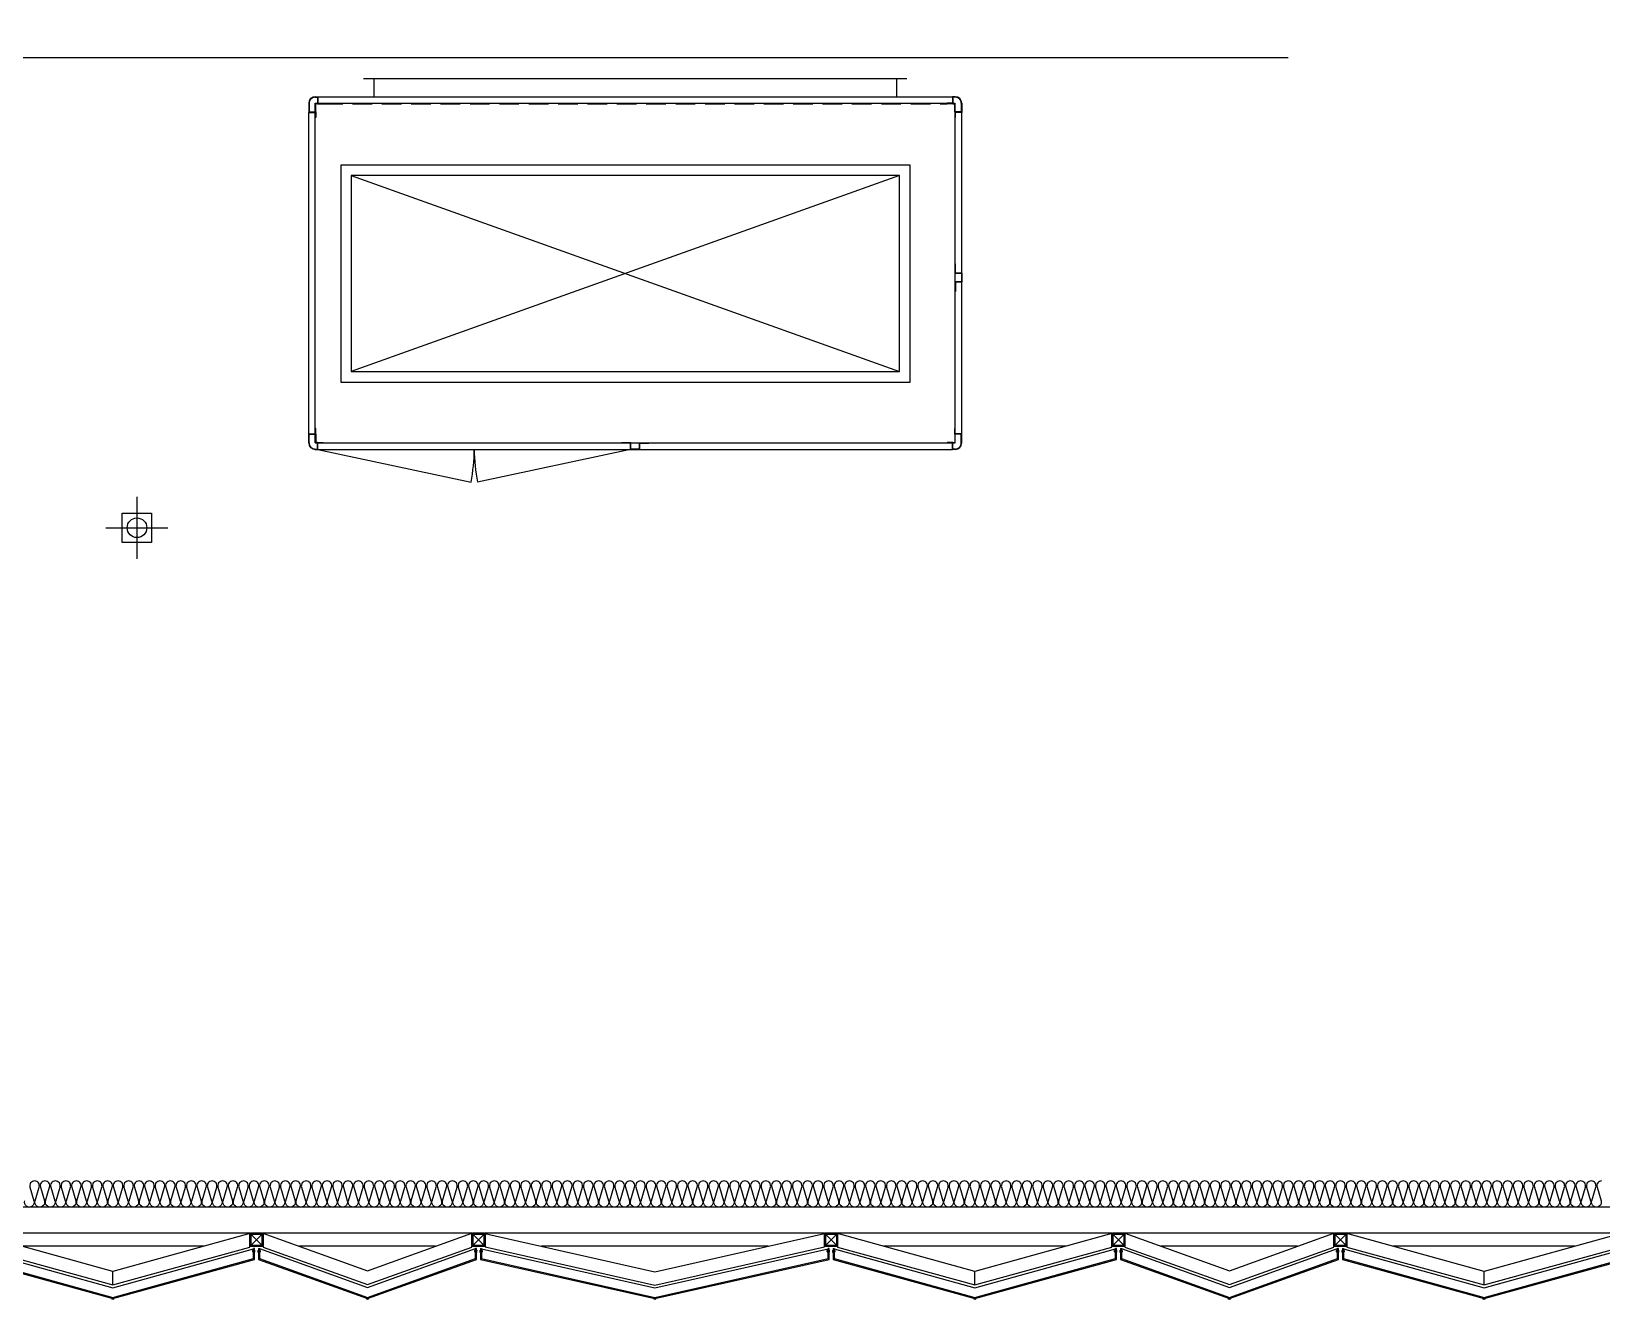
# Model space of a CAD drawing. Header units: millimetres. Extents: x -95754 to 177808, y 34455 to 150605.
# Drawn here: x 140142 to 146154, y 106751 to 111605 of the extents above; entities that cross this region are included whole.
import ezdxf

# ---------------------------------------------------------------- set-up
doc = ezdxf.new("R2010")
doc.units = ezdxf.units.MM
doc.header["$LTSCALE"] = 300
doc.linetypes.add('HID', pattern=[2.8, 1.8, -1])
doc.linetypes.add('HIDDEN', pattern=[0.375, 0.25, -0.125])
for name, color, linetype in [('6FIN', 6, 'Continuous'), ('A-ETC-기계', 253, 'Continuous'), ('A-SYM', 7, 'Continuous'), ('A-WALL-D', 7, 'Continuous'), ('A-지붕바닥', 251, 'Continuous'), ('A-하지철물', 55, 'Continuous'), ('alucobond', 4, 'Continuous'), ('ISL', 251, 'Continuous'), ('mold', 4, 'Continuous'), ('SHEET', 6, 'Continuous'), ('우수계획', 7, 'Continuous')]:
    doc.layers.add(name, color=color, linetype=linetype)

# ---------------------------------------------------------------- blocks, each defined once
blk = doc.blocks.new('EX-1100')
at = {"layer": '6FIN', "elevation": 0}
for points in [[(3.2, 204.1), (46.8, 204.1, 0.414214), (50, 207.3), (50, 250.9, 0.414214), (46.8, 254.1), (3.2, 254.1, 0.414214), (0, 250.9), (0, 207.3, 0.414214)], [(1146.8, 204.1), (1103.2, 204.1, -0.414214), (1100, 207.3), (1100, 250.9, -0.414214), (1103.2, 254.1), (1146.8, 254.1, -0.414214), (1150, 250.9), (1150, 207.3, -0.414214)]]:
    blk.add_lwpolyline(points, format="xyb", close=True, dxfattribs=at)
at = {"layer": 'A-하지철물'}
for p, q in [((1100, 254.1), (50, 254.1)), ((923.1, 204.1), (226.9, 204.1)), ((575, 55.9), (575, 107.8))]:
    blk.add_line(p, q, dxfattribs=at)
at = {"layer": 'A-하지철물', "elevation": 0}
blk.add_lwpolyline([(1100, 201.1), (1100, 253), (575, 107.8), (50, 253), (50, 201.1), (575, 55.9)], close=True, dxfattribs=at)
at = {"layer": 'A-하지철물'}
blk.add_circle((575, 4.1), 4.07, dxfattribs=at)
at = {"layer": 'alucobond', "color": 251, "linetype": 'HID', "ltscale": 10}
for p, q in [((30.2, 185.1), (41.5, 185.1)), ((31.5, 182.4), (31.5, 187.8)), ((31.5, 186.6), (39.5, 186.6)), ((31.5, 183.6), (39.5, 183.6)), ((32, 189.3), (32.5, 189.3)), ((32, 180.9), (32.5, 180.9)), ((32.5, 180.9), (32.5, 189.3)), ((38, 182.7), (38, 187.4)), ((39.5, 182.7), (39.5, 187.4)), ((1119.8, 185.1), (1108.5, 185.1)), ((1110.5, 182.7), (1110.5, 187.4)), ((1118.5, 186.6), (1110.5, 186.6)), ((1118.5, 183.6), (1110.5, 183.6)), ((1112, 182.7), (1112, 187.4)), ((1117.5, 180.9), (1117.5, 189.3)), ((1118, 189.3), (1117.5, 189.3)), ((1118, 180.9), (1117.5, 180.9)), ((1118.5, 182.4), (1118.5, 187.8))]:
    blk.add_line(p, q, dxfattribs=at)
at = {"layer": 'alucobond'}
for p, q in [((32.5, 195.1), (36.5, 195.1)), ((1117.5, 195.1), (1113.5, 195.1))]:
    blk.add_line(p, q, dxfattribs=at)
at = {"layer": 'alucobond', "color": 251, "linetype": 'HID', "ltscale": 10, "elevation": 0}
for points in [[(32, 189.3), (31.5, 187.8)], [(32, 180.9), (31.5, 182.4)], [(36.5, 194.5), (575, 45.6), (1113.5, 194.5)], [(1118, 189.3), (1118.5, 187.8)], [(1118, 180.9), (1118.5, 182.4)]]:
    blk.add_lwpolyline(points, dxfattribs=at)
at = {"layer": 'alucobond', "elevation": 0}
for points in [[(32.5, 195.1), (32.5, 154.1), (575, 4.1), (1117.5, 154.1), (1117.5, 195.1)], [(36.5, 195.1), (36.5, 157.1), (575, 8.2), (1113.5, 157.1), (1113.5, 195.1)], [(1113.5, 195.1), (1113.5, 157.2)]]:
    blk.add_lwpolyline(points, dxfattribs=at)
at = {"layer": 'alucobond', "color": 251, "linetype": 'HID', "ltscale": 10, "elevation": 0}
for points in [[(39.5, 186.6, -0.666667), (39.5, 183.6, -1.5)], [(1110.5, 186.6, 0.666667), (1110.5, 183.6, 1.5)]]:
    blk.add_lwpolyline(points, format="xyb", dxfattribs=at)
at = {"layer": 'alucobond', "color": 251, "linetype": 'HID', "ltscale": 10}
for centre, start, end in [((38.7, 187.4), 0, 180), ((38.7, 182.7), 180, 0), ((1111.3, 187.4), 0, 180), ((1111.3, 182.7), 180, 0)]:
    blk.add_arc(centre, 0.75, start, end, dxfattribs=at)
at = {"layer": 'mold', "color": 4, "elevation": 0}
for points in [[(25, 204.1), (25, 202.6)], [(1125, 204.1), (1125, 202.6)]]:
    blk.add_lwpolyline(points, dxfattribs=at)
at = {"layer": 'SHEET', "color": 8}
for p, q in [((46.8, 250.9), (3.2, 207.3)), ((3.2, 250.9), (46.8, 207.3)), ((1103.2, 250.9), (1146.8, 207.3)), ((1146.8, 250.9), (1103.2, 207.3))]:
    blk.add_line(p, q, dxfattribs=at)
at = {"layer": 'SHEET', "color": 8, "elevation": 0}
for points in [[(3.2, 207.3), (46.8, 207.3), (46.8, 250.9), (3.2, 250.9)], [(1146.8, 207.3), (1103.2, 207.3), (1103.2, 250.9), (1146.8, 250.9)]]:
    blk.add_lwpolyline(points, close=True, dxfattribs=at)
blk = doc.blocks.new('EX-850-1')
at = {"layer": '6FIN', "elevation": 0}
for points in [[(3.2, 204.1), (46.8, 204.1, 0.414214), (50, 207.3), (50, 250.9, 0.414214), (46.8, 254.1), (3.2, 254.1, 0.414214), (0, 250.9), (0, 207.3, 0.414214)], [(896.8, 204.1), (853.2, 204.1, -0.414214), (850, 207.3), (850, 250.9, -0.414214), (853.2, 254.1), (896.8, 254.1, -0.414214), (900, 250.9), (900, 207.3, -0.414214)]]:
    blk.add_lwpolyline(points, format="xyb", close=True, dxfattribs=at)
at = {"layer": 'A-하지철물'}
for p, q in [((850, 254.1), (50, 254.1)), ((710.9, 204.1), (189.1, 204.1))]:
    blk.add_line(p, q, dxfattribs=at)
at = {"layer": 'A-하지철물', "elevation": 0}
for points in [[(49.9, 254.1), (450, 110.3), (850.1, 254.1)], [(50, 204.1), (50, 200.9), (450, 57.2), (850, 200.9), (850, 204.1)]]:
    blk.add_lwpolyline(points, dxfattribs=at)
at = {"layer": 'A-하지철물'}
blk.add_circle((450, 4.1), 4.07, dxfattribs=at)
at = {"layer": 'alucobond', "color": 251, "linetype": 'HID', "ltscale": 10}
for p, q in [((30.2, 185.1), (41.5, 185.1)), ((31.5, 182.4), (31.5, 187.8)), ((31.5, 186.6), (39.5, 186.6)), ((31.5, 183.6), (39.5, 183.6)), ((32, 189.3), (32.5, 189.3)), ((32, 180.9), (32.5, 180.9)), ((32.5, 180.9), (32.5, 189.3)), ((38, 182.7), (38, 187.4)), ((39.5, 182.7), (39.5, 187.4)), ((869.8, 185.1), (858.5, 185.1)), ((860.5, 182.7), (860.5, 187.4)), ((868.5, 186.6), (860.5, 186.6)), ((868.5, 183.6), (860.5, 183.6)), ((862, 182.7), (862, 187.4)), ((867.5, 180.9), (867.5, 189.3)), ((868, 189.3), (867.5, 189.3)), ((868, 180.9), (867.5, 180.9)), ((868.5, 182.4), (868.5, 187.8))]:
    blk.add_line(p, q, dxfattribs=at)
at = {"layer": 'alucobond'}
for p, q in [((32.5, 195.1), (36.5, 195.1)), ((867.5, 195.1), (863.5, 195.1))]:
    blk.add_line(p, q, dxfattribs=at)
at = {"layer": 'alucobond', "color": 251, "linetype": 'HID', "ltscale": 10}
for points in [[(32, 189.3), (31.5, 187.8)], [(32, 180.9), (31.5, 182.4)], [(868, 189.3), (868.5, 187.8)], [(868, 180.9), (868.5, 182.4)]]:
    blk.add_lwpolyline(points, dxfattribs=at)
at = {"layer": 'alucobond', "elevation": 0}
for points in [[(32.5, 195.1), (32.5, 154.1), (450, 4.1), (867.5, 154.1), (867.5, 195.1)], [(36.5, 195.1), (36.5, 156.9), (450, 8.3), (863.5, 156.9), (863.5, 195.1)]]:
    blk.add_lwpolyline(points, dxfattribs=at)
at = {"layer": 'alucobond', "color": 251, "linetype": 'HID', "ltscale": 10, "elevation": 0}
blk.add_lwpolyline([(36.5, 195.1), (450, 46.6), (863.5, 195.1)], dxfattribs=at)
at = {"layer": 'alucobond', "color": 251, "linetype": 'HID', "ltscale": 10}
for points in [[(39.5, 186.6, -0.666667), (39.5, 183.6, -1.5)], [(860.5, 186.6, 0.666667), (860.5, 183.6, 1.5)]]:
    blk.add_lwpolyline(points, format="xyb", dxfattribs=at)
for centre, start, end in [((38.7, 187.4), 0, 180), ((38.7, 182.7), 180, 0), ((861.3, 187.4), 0, 180), ((861.3, 182.7), 180, 0)]:
    blk.add_arc(centre, 0.75, start, end, dxfattribs=at)
at = {"layer": 'mold', "color": 4}
for points in [[(25, 204.1), (25, 202.6)], [(875, 204.1), (875, 202.6)]]:
    blk.add_lwpolyline(points, dxfattribs=at)
at = {"layer": 'SHEET', "color": 8}
for p, q in [((46.8, 250.9), (3.2, 207.3)), ((3.2, 250.9), (46.8, 207.3)), ((853.2, 250.9), (896.8, 207.3)), ((896.8, 250.9), (853.2, 207.3))]:
    blk.add_line(p, q, dxfattribs=at)
at = {"layer": 'SHEET', "color": 8, "elevation": 0}
for points in [[(3.2, 207.3), (46.8, 207.3), (46.8, 250.9), (3.2, 250.9)], [(896.8, 207.3), (853.2, 207.3), (853.2, 250.9), (896.8, 250.9)]]:
    blk.add_lwpolyline(points, close=True, dxfattribs=at)
blk = doc.blocks.new('EX-1350')
at = {"layer": '6FIN', "elevation": 0}
for points in [[(3.2, 204.1), (46.8, 204.1, 0.414214), (50, 207.3), (50, 250.9, 0.414214), (46.8, 254.1), (3.2, 254.1, 0.414214), (0, 250.9), (0, 207.3, 0.414214)], [(1396.8, 204.1), (1353.2, 204.1, -0.414214), (1350, 207.3), (1350, 250.9, -0.414214), (1353.2, 254.1), (1396.8, 254.1, -0.414214), (1400, 250.9), (1400, 207.3, -0.414214)]]:
    blk.add_lwpolyline(points, format="xyb", close=True, dxfattribs=at)
at = {"layer": 'A-하지철물'}
for p, q in [((1350, 254.1), (50, 254.1)), ((1133.9, 204.1), (266.1, 204.1))]:
    blk.add_line(p, q, dxfattribs=at)
at = {"layer": 'A-하지철물', "elevation": 0}
for points in [[(49.7, 252.7), (700, 106.6), (1350.3, 252.7)], [(50, 254.1), (50, 201.4), (700, 55.3), (1350, 201.4), (1350, 254.1)]]:
    blk.add_lwpolyline(points, dxfattribs=at)
at = {"layer": 'A-하지철물'}
blk.add_circle((700, 4.1), 4.07, dxfattribs=at)
at = {"layer": 'alucobond', "color": 251, "linetype": 'HID', "ltscale": 10}
for p, q in [((30.2, 185.1), (41.5, 185.1)), ((31.5, 182.4), (31.5, 187.8)), ((31.5, 186.6), (39.5, 186.6)), ((31.5, 183.6), (39.5, 183.6)), ((32, 189.3), (32.5, 189.3)), ((32, 180.9), (32.5, 180.9)), ((32.5, 180.9), (32.5, 189.3)), ((38, 182.7), (38, 187.4)), ((39.5, 182.7), (39.5, 187.4)), ((1369.8, 185.1), (1358.5, 185.1)), ((1360.5, 182.7), (1360.5, 187.4)), ((1368.5, 186.6), (1360.5, 186.6)), ((1368.5, 183.6), (1360.5, 183.6)), ((1362, 182.7), (1362, 187.4)), ((1367.5, 180.9), (1367.5, 189.3)), ((1368, 189.3), (1367.5, 189.3)), ((1368, 180.9), (1367.5, 180.9)), ((1368.5, 182.4), (1368.5, 187.8))]:
    blk.add_line(p, q, dxfattribs=at)
at = {"layer": 'alucobond'}
for p, q in [((32.5, 195.1), (36.5, 195.1)), ((1367.5, 195.1), (1363.5, 195.1))]:
    blk.add_line(p, q, dxfattribs=at)
at = {"layer": 'alucobond', "color": 251, "linetype": 'HID', "ltscale": 10, "elevation": 0}
for points in [[(32, 189.3), (31.5, 187.8)], [(32, 180.9), (31.5, 182.4)], [(36.5, 194.2), (700, 45.1), (1363.5, 194.2)], [(1368, 189.3), (1368.5, 187.8)], [(1368, 180.9), (1368.5, 182.4)]]:
    blk.add_lwpolyline(points, dxfattribs=at)
at = {"layer": 'alucobond', "elevation": 0}
for points in [[(32.5, 195.1), (32.5, 154.1), (700, 4.1), (1367.5, 154.1), (1367.5, 195.1)], [(36.5, 195.1), (36.5, 157.3), (700, 8.2), (1363.5, 157.3), (1363.5, 195.1)]]:
    blk.add_lwpolyline(points, dxfattribs=at)
at = {"layer": 'alucobond', "color": 251, "linetype": 'HID', "ltscale": 10, "elevation": 0}
for points in [[(39.5, 186.6, -0.666667), (39.5, 183.6, -1.5)], [(1360.5, 186.6, 0.666667), (1360.5, 183.6, 1.5)]]:
    blk.add_lwpolyline(points, format="xyb", dxfattribs=at)
at = {"layer": 'alucobond', "color": 251, "linetype": 'HID', "ltscale": 10}
for centre, start, end in [((38.7, 187.4), 0, 180), ((38.7, 182.7), 180, 0), ((1361.3, 187.4), 0, 180), ((1361.3, 182.7), 180, 0)]:
    blk.add_arc(centre, 0.75, start, end, dxfattribs=at)
at = {"layer": 'mold', "color": 4, "elevation": 0}
for points in [[(25, 204.1), (25, 202.6)], [(1375, 204.1), (1375, 202.6)]]:
    blk.add_lwpolyline(points, dxfattribs=at)
at = {"layer": 'SHEET', "color": 8}
for p, q in [((46.8, 250.9), (3.2, 207.3)), ((3.2, 250.9), (46.8, 207.3)), ((1353.2, 250.9), (1396.8, 207.3)), ((1396.8, 250.9), (1353.2, 207.3))]:
    blk.add_line(p, q, dxfattribs=at)
at = {"layer": 'SHEET', "color": 8, "elevation": 0}
for points in [[(3.2, 207.3), (46.8, 207.3), (46.8, 250.9), (3.2, 250.9)], [(1396.8, 207.3), (1353.2, 207.3), (1353.2, 250.9), (1396.8, 250.9)]]:
    blk.add_lwpolyline(points, close=True, dxfattribs=at)
blk = doc.blocks.new('A$Cacae0627')
at = {"layer": '우수계획', "color": 1}
for p, q in [((0, 528), (0, -528)), ((-528, 0), (528, 0))]:
    blk.add_line(p, q, dxfattribs=at)
at = {"layer": '우수계획', "color": 6, "lineweight": -3}
blk.add_lwpolyline([(-250, 250), (250, 250), (250, -250), (-250, -250)], close=True, dxfattribs=at)
blk.add_circle((0, 0), 167, dxfattribs=at)
blk = doc.blocks.new('A$Cfdea7a82')
at = {"layer": 'A-SYM', "xscale": 0.2249999999999964, "yscale": 0.2249999999999964, "zscale": 0.2249999999999964}
blk.add_blockref('A$Cacae0627', (203.8, 118.8, 0), dxfattribs=at)
blk = doc.blocks.new('A$C7EEB4B3A')
at = {"color": 0, "linetype": 'HIDDEN'}
for p, q in [((36.2, 25), (0, 25)), ((0, 25), (0, 23.8)), ((36.2, 1.2), (36.2, 25)), ((36.2, 1.2), (68.8, 1.2)), ((68.8, 1.2), (68.8, 25)), ((68.8, 25), (105, 25)), ((105, 25), (105, 23.8))]:
    blk.add_line(p, q, dxfattribs=at)
at = {"color": 0}
for p, q in [((35, 23.8), (0, 23.8)), ((35, 0), (35, 23.8)), ((35, 0), (70, 0)), ((70, 0), (70, 23.8)), ((70, 23.8), (105, 23.8))]:
    blk.add_line(p, q, dxfattribs=at)
blk = doc.blocks.new('G$C2C1B598D')
at = {"color": 0}
for p, q in [((-1040, 70), (1040, 70)), ((-1000, 0), (-1000, 70)), ((1000, 70), (1000, 0)), ((-1225, 0), (-1215, 0)), ((-1215, 0), (-1215, -25)), ((-1215, 0), (1215, 0)), ((-1040, 0), (1040, 0)), ((1225, 0), (1215, 0)), ((1215, 0), (1215, -25)), ((-1250, -25), (-1250, -60)), ((-1250, -60), (-1225, -60)), ((-1250, -1290.1), (-1250, -60)), ((-1225, -60), (-1225, -80)), ((-1215, -25), (-1195, -25)), ((1215, -25), (1195, -25)), ((1250, -60), (1225, -60)), ((1225, -60), (1225, -80)), ((1250, -25), (1250, -60)), ((1250, -1290.1), (1250, -60)), ((-1127.5, -262.1), (-1127.5, -1092.1)), ((1052.5, -262.1), (-1127.5, -262.1)), ((1052.5, -1092.1), (1052.5, -262.1)), ((-1087.5, -302.1), (-1087.5, -1052.1)), ((-1087.5, -302.1), (1012.5, -1052.1)), ((1012.5, -302.1), (-1087.5, -1052.1)), ((1012.5, -302.1), (-1087.5, -302.1)), ((1012.5, -1052.1), (1012.5, -302.1)), ((-1087.5, -1052.1), (1012.5, -1052.1)), ((-1127.5, -1092.1), (1052.5, -1092.1)), ((-1250, -1325.1), (-1250, -1290.1)), ((-1250, -1290.1), (-1225, -1290.1)), ((-1225, -1290.1), (-1225, -1270.1)), ((1225, -1290.1), (1225, -1270.1)), ((1250, -1290.1), (1225, -1290.1)), ((1250, -1325.1), (1250, -1290.1)), ((-1225, -1350.1), (-1215, -1350.1)), ((-1215, -1350.1), (-1215, -1325.1)), ((-1215, -1325.1), (-1195, -1325.1)), ((-1215, -1350.1), (1215, -1350.1)), ((1215, -1325.1), (1195, -1325.1)), ((1215, -1350.1), (1215, -1325.1)), ((1225, -1350.1), (1215, -1350.1))]:
    blk.add_line(p, q, dxfattribs=at)
at = {"color": 0, "linetype": 'HIDDEN'}
for p, q in [((-1248.4, -25), (-1248.4, -58.4)), ((-1248.4, -58.4), (-1223.4, -58.4)), ((-1225, -1.6), (-1216.6, -1.6)), ((-1223.4, -58.4), (-1223.4, -80)), ((-1216.6, -1.6), (-1216.6, -26.6)), ((-1216.6, -26.6), (-1195, -26.6)), ((-1195, -26.6), (-1195, -25)), ((-1195, -26.6), (1195, -26.6)), ((1195, -26.6), (1195, -25)), ((1216.6, -26.6), (1195, -26.6)), ((1225, -1.6), (1216.6, -1.6)), ((1216.6, -1.6), (1216.6, -26.6)), ((1248.4, -58.4), (1223.4, -58.4)), ((1223.4, -58.4), (1223.4, -80)), ((1248.4, -25), (1248.4, -58.4)), ((-1223.4, -80), (-1225, -80)), ((1223.4, -80), (1225, -80)), ((-1248.4, -1325.1), (-1248.4, -1291.7)), ((-1248.4, -1291.7), (-1223.4, -1291.7)), ((-1223.4, -1270.1), (-1225, -1270.1)), ((-1223.4, -1291.7), (-1223.4, -1270.1)), ((1223.4, -1291.7), (1223.4, -1270.1)), ((1223.4, -1270.1), (1225, -1270.1)), ((1248.4, -1291.7), (1223.4, -1291.7)), ((1248.4, -1325.1), (1248.4, -1291.7)), ((-1225, -1348.5), (-1216.6, -1348.5)), ((-1216.6, -1348.5), (-1216.6, -1323.5)), ((-1216.6, -1323.5), (-1195, -1323.5)), ((-1195, -1323.5), (-1195, -1325.1)), ((1216.6, -1323.5), (1195, -1323.5)), ((1195, -1323.5), (1195, -1325.1)), ((1216.6, -1348.5), (1216.6, -1323.5)), ((1225, -1348.5), (1216.6, -1348.5))]:
    blk.add_line(p, q, dxfattribs=at)
at = {"color": 0, "linetype": 'Continuous'}
for p, q in [((-1225, -1325.1), (-1225, -25)), ((-1225, -25), (1225, -25)), ((1225, -1325.1), (1225, -25)), ((-1225, -1325.1), (1225, -1325.1)), ((-1215, -1350.1), (-628.6, -1475.3)), ((-17.5, -1350), (-603.9, -1475.2))]:
    blk.add_line(p, q, dxfattribs=at)
at = {"color": 0, "linetype": 'ByBlock'}
for p, q in [((-1223.4, -58.4), (-1223.4, -26.6)), ((-1216.6, -26.6), (-1223.4, -26.6)), ((1216.6, -26.6), (1223.4, -26.6)), ((1223.4, -58.4), (1223.4, -26.6)), ((-1223.4, -1291.7), (-1223.4, -1323.5)), ((1223.4, -1291.7), (1223.4, -1323.5)), ((-1216.6, -1323.5), (-1223.4, -1323.5)), ((1216.6, -1323.5), (1223.4, -1323.5))]:
    blk.add_line(p, q, dxfattribs=at)
at = {"color": 0}
for centre, start, end in [((-1225, -25), 90, 180), ((1225, -25), 0, 90), ((-1225, -1325.1), 180, 270), ((1225, -1325.1), 270, 0)]:
    blk.add_arc(centre, 25, start, end, dxfattribs=at)
at = {"color": 0, "linetype": 'HIDDEN'}
for centre, start, end in [((-1225, -25), 90, 180.00287), ((1225, -25), 359.99713, 90), ((-1225, -1325.1), 179.99713, 270), ((1225, -1325.1), 270, 0.00287)]:
    blk.add_arc(centre, 23.4, start, end, dxfattribs=at)
at = {"color": 0, "linetype": 'Continuous'}
for centre, start, end in [((-1258.2, -1350.1), 348.75274, 0.00458), ((25.7, -1350), 179.99542, 191.24726)]:
    blk.add_arc(centre, 641.9, start, end, dxfattribs=at)
at = {"color": 0, "xscale": -1, "rotation": 89.99999999999997}
blk.add_blockref('A$C7EEB4B3A', (1250, -639.9), dxfattribs=at)
at = {"color": 0, "xscale": -1}
blk.add_blockref('A$C7EEB4B3A', (52.5, -1350.1), dxfattribs=at)
blk = doc.blocks.new('4F_기계장비')
at = {"layer": 'A-ETC-기계'}
blk.add_blockref('G$C2C1B598D', (49900, -37250), dxfattribs=at)

msp = doc.modelspace()

# ---------------------------------------------------------------- linework, layer by layer
at = {"layer": 'A-WALL-D'}
msp.add_line((135353.6, 111505), (144953.6, 111505), dxfattribs=at)
at = {"layer": 'ISL', "elevation": 0}
msp.add_lwpolyline([(177453.6, 135425), (177453.6, 107105), (92053.6, 107105), (92053.6, 121780)], dxfattribs=at)
msp.add_lwpolyline([(146153.8, 107205, 0.509267), (146136.1, 107180.8), (146151.4, 107129.3, -1.372593), (146116.1, 107129.3), (146131.4, 107180.8, 0.509267), (146113.8, 107205, 0.509267), (146096.1, 107180.8), (146111.4, 107129.3, -1.372593), (146076.1, 107129.3), (146091.4, 107180.8, 0.509267), (146073.8, 107205, 0.509267), (146056.1, 107180.8), (146071.4, 107129.3, -1.372593), (146036.1, 107129.3), (146051.4, 107180.8, 0.509267), (146033.8, 107205, 0.509267), (146016.1, 107180.8), (146031.4, 107129.3, -1.372593), (145996.1, 107129.3), (146011.4, 107180.8, 0.509267), (145993.8, 107205, 0.509267), (145976.1, 107180.8), (145991.4, 107129.3, -1.372593), (145956.1, 107129.3), (145971.4, 107180.8, 0.509267), (145953.8, 107205, 0.509267), (145936.1, 107180.8), (145951.4, 107129.3, -1.372593), (145916.1, 107129.3), (145931.4, 107180.8, 0.509267), (145913.8, 107205, 0.509267), (145896.1, 107180.8), (145911.4, 107129.3, -1.372593), (145876.1, 107129.3), (145891.4, 107180.8, 0.509267), (145873.8, 107205, 0.509267), (145856.1, 107180.8), (145871.4, 107129.3, -1.372593), (145836.1, 107129.3), (145851.4, 107180.8, 0.509267), (145833.8, 107205, 0.509267), (145816.1, 107180.8), (145831.4, 107129.3, -1.372593), (145796.1, 107129.3), (145811.4, 107180.8, 0.509267), (145793.8, 107205, 0.509267), (145776.1, 107180.8), (145791.4, 107129.3, -1.372593), (145756.1, 107129.3), (145771.4, 107180.8, 0.509267), (145753.8, 107205, 0.509267), (145736.1, 107180.8), (145751.4, 107129.3, -1.372593), (145716.1, 107129.3), (145731.4, 107180.8, 0.509267), (145713.8, 107205, 0.509267), (145696.1, 107180.8), (145711.4, 107129.3, -1.372593), (145676.1, 107129.3), (145691.4, 107180.8, 0.509267), (145673.8, 107205, 0.509267), (145656.1, 107180.8), (145671.4, 107129.3, -1.372593), (145636.1, 107129.3), (145651.4, 107180.8, 0.509267), (145633.8, 107205, 0.509267), (145616.1, 107180.8), (145631.4, 107129.3, -1.372593), (145596.1, 107129.3), (145611.4, 107180.8, 0.509267), (145593.8, 107205, 0.509267), (145576.1, 107180.8), (145591.4, 107129.3, -1.372593), (145556.1, 107129.3), (145571.4, 107180.8, 0.509267), (145553.8, 107205, 0.509267), (145536.1, 107180.8), (145551.4, 107129.3, -1.372593), (145516.1, 107129.3), (145531.4, 107180.8, 0.509267), (145513.8, 107205, 0.509267), (145496.1, 107180.8), (145511.4, 107129.3, -1.372593), (145476.1, 107129.3), (145491.4, 107180.8, 0.509267), (145473.8, 107205, 0.509267), (145456.1, 107180.8), (145471.4, 107129.3, -1.372593), (145436.1, 107129.3), (145451.4, 107180.8, 0.509267), (145433.8, 107205, 0.509267), (145416.1, 107180.8), (145431.4, 107129.3, -1.372593), (145396.1, 107129.3), (145411.4, 107180.8, 0.509267), (145393.8, 107205, 0.509267), (145376.1, 107180.8), (145391.4, 107129.3, -1.372593), (145356.1, 107129.3), (145371.4, 107180.8, 0.509267), (145353.8, 107205, 0.509267), (145336.1, 107180.8), (145351.4, 107129.3, -1.372593), (145316.1, 107129.3), (145331.4, 107180.8, 0.509267), (145313.8, 107205, 0.509267), (145296.1, 107180.8), (145311.4, 107129.3, -1.372593), (145276.1, 107129.3), (145291.4, 107180.8, 0.509267), (145273.8, 107205, 0.509267), (145256.1, 107180.8), (145271.4, 107129.3, -1.372593), (145236.1, 107129.3), (145251.4, 107180.8, 0.509267), (145233.8, 107205, 0.509267), (145216.1, 107180.8), (145231.4, 107129.3, -1.372593), (145196.1, 107129.3), (145211.4, 107180.8, 0.509267), (145193.8, 107205, 0.509267), (145176.1, 107180.8), (145191.4, 107129.3, -1.372593), (145156.1, 107129.3), (145171.4, 107180.8, 0.509267), (145153.8, 107205, 0.509267), (145136.1, 107180.8), (145151.4, 107129.3, -1.372593), (145116.1, 107129.3), (145131.4, 107180.8, 0.509267), (145113.8, 107205, 0.509267), (145096.1, 107180.8), (145111.4, 107129.3, -1.372593), (145076.1, 107129.3), (145091.4, 107180.8, 0.509267), (145073.8, 107205, 0.509267), (145056.1, 107180.8), (145071.4, 107129.3, -1.372593), (145036.1, 107129.3), (145051.4, 107180.8, 0.509267), (145033.8, 107205, 0.509267), (145016.1, 107180.8), (145031.4, 107129.3, -1.372593), (144996.1, 107129.3), (145011.4, 107180.8, 0.509267), (144993.8, 107205, 0.509267), (144976.1, 107180.8), (144991.4, 107129.3, -1.372593), (144956.1, 107129.3), (144971.4, 107180.8, 0.509267), (144953.8, 107205, 0.509267), (144936.1, 107180.8), (144951.4, 107129.3, -1.372593), (144916.1, 107129.3), (144931.4, 107180.8, 0.509267), (144913.8, 107205, 0.509267), (144896.1, 107180.8), (144911.4, 107129.3, -1.372593), (144876.1, 107129.3), (144891.4, 107180.8, 0.509267), (144873.8, 107205, 0.509267), (144856.1, 107180.8), (144871.4, 107129.3, -1.372593), (144836.1, 107129.3), (144851.4, 107180.8, 0.509267), (144833.8, 107205, 0.509267), (144816.1, 107180.8), (144831.4, 107129.3, -1.372593), (144796.1, 107129.3), (144811.4, 107180.8, 0.509267), (144793.8, 107205, 0.509267), (144776.1, 107180.8), (144791.4, 107129.3, -1.372593), (144756.1, 107129.3), (144771.4, 107180.8, 0.509267), (144753.8, 107205, 0.509267), (144736.1, 107180.8), (144751.4, 107129.3, -1.372593), (144716.1, 107129.3), (144731.4, 107180.8, 0.509267), (144713.8, 107205, 0.509267), (144696.1, 107180.8), (144711.4, 107129.3, -1.372593), (144676.1, 107129.3), (144691.4, 107180.8, 0.509267), (144673.8, 107205, 0.509267), (144656.1, 107180.8), (144671.4, 107129.3, -1.372593), (144636.1, 107129.3), (144651.4, 107180.8, 0.509267), (144633.8, 107205, 0.509267), (144616.1, 107180.8), (144631.4, 107129.3, -1.372593), (144596.1, 107129.3), (144611.4, 107180.8, 0.509267), (144593.8, 107205, 0.509267), (144576.1, 107180.8), (144591.4, 107129.3, -1.372593), (144556.1, 107129.3), (144571.4, 107180.8, 0.509267), (144553.8, 107205, 0.509267), (144536.1, 107180.8), (144551.4, 107129.3, -1.372593), (144516.1, 107129.3), (144531.4, 107180.8, 0.509267), (144513.8, 107205, 0.509267), (144496.1, 107180.8), (144511.4, 107129.3, -1.372593), (144476.1, 107129.3), (144491.4, 107180.8, 0.509267), (144473.8, 107205, 0.509267), (144456.1, 107180.8), (144471.4, 107129.3, -1.372593), (144436.1, 107129.3), (144451.4, 107180.8, 0.509267), (144433.8, 107205, 0.509267), (144416.1, 107180.8), (144431.4, 107129.3, -1.372593), (144396.1, 107129.3), (144411.4, 107180.8, 0.509267), (144393.8, 107205, 0.509267), (144376.1, 107180.8), (144391.4, 107129.3, -1.372593), (144356.1, 107129.3), (144371.4, 107180.8, 0.509267), (144353.8, 107205, 0.509267), (144336.1, 107180.8), (144351.4, 107129.3, -1.372593), (144316.1, 107129.3), (144331.4, 107180.8, 0.509267), (144313.8, 107205, 0.509267), (144296.1, 107180.8), (144311.4, 107129.3, -1.372593), (144276.1, 107129.3), (144291.4, 107180.8, 0.509267), (144273.8, 107205, 0.509267), (144256.1, 107180.8), (144271.4, 107129.3, -1.372593), (144236.1, 107129.3), (144251.4, 107180.8, 0.509267), (144233.8, 107205, 0.509267), (144216.1, 107180.8), (144231.4, 107129.3, -1.372593), (144196.1, 107129.3), (144211.4, 107180.8, 0.509267), (144193.8, 107205, 0.509267), (144176.1, 107180.8), (144191.4, 107129.3, -1.372593), (144156.1, 107129.3), (144171.4, 107180.8, 0.509267), (144153.8, 107205, 0.509267), (144136.1, 107180.8), (144151.4, 107129.3, -1.372593), (144116.1, 107129.3), (144131.4, 107180.8, 0.509267), (144113.8, 107205, 0.509267), (144096.1, 107180.8), (144111.4, 107129.3, -1.372593), (144076.1, 107129.3), (144091.4, 107180.8, 0.509267), (144073.8, 107205, 0.509267), (144056.1, 107180.8), (144071.4, 107129.3, -1.372593), (144036.1, 107129.3), (144051.4, 107180.8, 0.509267), (144033.8, 107205, 0.509267), (144016.1, 107180.8), (144031.4, 107129.3, -1.372593), (143996.1, 107129.3), (144011.4, 107180.8, 0.509267), (143993.8, 107205, 0.509267), (143976.1, 107180.8), (143991.4, 107129.3, -1.372593), (143956.1, 107129.3), (143971.4, 107180.8, 0.509267), (143953.8, 107205, 0.509267), (143936.1, 107180.8), (143951.4, 107129.3, -1.372593), (143916.1, 107129.3), (143931.4, 107180.8, 0.509267), (143913.8, 107205, 0.509267), (143896.1, 107180.8), (143911.4, 107129.3, -1.372593), (143876.1, 107129.3), (143891.4, 107180.8, 0.509267), (143873.8, 107205, 0.509267), (143856.1, 107180.8), (143871.4, 107129.3, -1.372593), (143836.1, 107129.3), (143851.4, 107180.8, 0.509267), (143833.8, 107205, 0.509267), (143816.1, 107180.8), (143831.4, 107129.3, -1.372593), (143796.1, 107129.3), (143811.4, 107180.8, 0.509267), (143793.8, 107205, 0.509267), (143776.1, 107180.8), (143791.4, 107129.3, -1.372593), (143756.1, 107129.3), (143771.4, 107180.8, 0.509267), (143753.8, 107205, 0.509267), (143736.1, 107180.8), (143751.4, 107129.3, -1.372593), (143716.1, 107129.3), (143731.4, 107180.8, 0.509267), (143713.8, 107205, 0.509267), (143696.1, 107180.8), (143711.4, 107129.3, -1.372593), (143676.1, 107129.3), (143691.4, 107180.8, 0.509267), (143673.8, 107205, 0.509267), (143656.1, 107180.8), (143671.4, 107129.3, -1.372593), (143636.1, 107129.3), (143651.4, 107180.8, 0.509267), (143633.8, 107205, 0.509267), (143616.1, 107180.8), (143631.4, 107129.3, -1.372593), (143596.1, 107129.3), (143611.4, 107180.8, 0.509267), (143593.8, 107205, 0.509267), (143576.1, 107180.8), (143591.4, 107129.3, -1.372593), (143556.1, 107129.3), (143571.4, 107180.8, 0.509267), (143553.8, 107205, 0.509267), (143536.1, 107180.8), (143551.4, 107129.3, -1.372593), (143516.1, 107129.3), (143531.4, 107180.8, 0.509267), (143513.8, 107205, 0.509267), (143496.1, 107180.8), (143511.4, 107129.3, -1.372593), (143476.1, 107129.3), (143491.4, 107180.8, 0.509267), (143473.8, 107205, 0.509267), (143456.1, 107180.8), (143471.4, 107129.3, -1.372593), (143436.1, 107129.3), (143451.4, 107180.8, 0.509267), (143433.8, 107205, 0.509267), (143416.1, 107180.8), (143431.4, 107129.3, -1.372593), (143396.1, 107129.3), (143411.4, 107180.8, 0.509267), (143393.8, 107205, 0.509267), (143376.1, 107180.8), (143391.4, 107129.3, -1.372593), (143356.1, 107129.3), (143371.4, 107180.8, 0.509267), (143353.8, 107205, 0.509267), (143336.1, 107180.8), (143351.4, 107129.3, -1.372593), (143316.1, 107129.3), (143331.4, 107180.8, 0.509267), (143313.8, 107205, 0.509267), (143296.1, 107180.8), (143311.4, 107129.3, -1.372593), (143276.1, 107129.3), (143291.4, 107180.8, 0.509267), (143273.8, 107205, 0.509267), (143256.1, 107180.8), (143271.4, 107129.3, -1.372593), (143236.1, 107129.3), (143251.4, 107180.8, 0.509267), (143233.8, 107205, 0.509267), (143216.1, 107180.8), (143231.4, 107129.3, -1.372593), (143196.1, 107129.3), (143211.4, 107180.8, 0.509267), (143193.8, 107205, 0.509267), (143176.1, 107180.8), (143191.4, 107129.3, -1.372593), (143156.1, 107129.3), (143171.4, 107180.8, 0.509267), (143153.8, 107205, 0.509267), (143136.1, 107180.8), (143151.4, 107129.3, -1.372593), (143116.1, 107129.3), (143131.4, 107180.8, 0.509267), (143113.8, 107205, 0.509267), (143096.1, 107180.8), (143111.4, 107129.3, -1.372593), (143076.1, 107129.3), (143091.4, 107180.8, 0.509267), (143073.8, 107205, 0.509267), (143056.1, 107180.8), (143071.4, 107129.3, -1.372593), (143036.1, 107129.3), (143051.4, 107180.8, 0.509267), (143033.8, 107205, 0.509267), (143016.1, 107180.8), (143031.4, 107129.3, -1.372593), (142996.1, 107129.3), (143011.4, 107180.8, 0.509267), (142993.8, 107205, 0.509267), (142976.1, 107180.8), (142991.4, 107129.3, -1.372593), (142956.1, 107129.3), (142971.4, 107180.8, 0.509267), (142953.8, 107205, 0.509267), (142936.1, 107180.8), (142951.4, 107129.3, -1.372593), (142916.1, 107129.3), (142931.4, 107180.8, 0.509267), (142913.8, 107205, 0.509267), (142896.1, 107180.8), (142911.4, 107129.3, -1.372593), (142876.1, 107129.3), (142891.4, 107180.8, 0.509267), (142873.8, 107205, 0.509267), (142856.1, 107180.8), (142871.4, 107129.3, -1.372593), (142836.1, 107129.3), (142851.4, 107180.8, 0.509267), (142833.8, 107205, 0.509267), (142816.1, 107180.8), (142831.4, 107129.3, -1.372593), (142796.1, 107129.3), (142811.4, 107180.8, 0.509267), (142793.8, 107205, 0.509267), (142776.1, 107180.8), (142791.4, 107129.3, -1.372593), (142756.1, 107129.3), (142771.4, 107180.8, 0.509267), (142753.8, 107205, 0.509267), (142736.1, 107180.8), (142751.4, 107129.3, -1.372593), (142716.1, 107129.3), (142731.4, 107180.8, 0.509267), (142713.8, 107205, 0.509267), (142696.1, 107180.8), (142711.4, 107129.3, -1.372593), (142676.1, 107129.3), (142691.4, 107180.8, 0.509267), (142673.8, 107205, 0.509267), (142656.1, 107180.8), (142671.4, 107129.3, -1.372593), (142636.1, 107129.3), (142651.4, 107180.8, 0.509267), (142633.8, 107205, 0.509267), (142616.1, 107180.8), (142631.4, 107129.3, -1.372593), (142596.1, 107129.3), (142611.4, 107180.8, 0.509267), (142593.8, 107205, 0.509267), (142576.1, 107180.8), (142591.4, 107129.3, -1.372593), (142556.1, 107129.3), (142571.4, 107180.8, 0.509267), (142553.8, 107205, 0.509267), (142536.1, 107180.8), (142551.4, 107129.3, -1.372593), (142516.1, 107129.3), (142531.4, 107180.8, 0.509267), (142513.8, 107205, 0.509267), (142496.1, 107180.8), (142511.4, 107129.3, -1.372593), (142476.1, 107129.3), (142491.4, 107180.8, 0.509267), (142473.8, 107205, 0.509267), (142456.1, 107180.8), (142471.4, 107129.3, -1.372593), (142436.1, 107129.3), (142451.4, 107180.8, 0.509267), (142433.8, 107205, 0.509267), (142416.1, 107180.8), (142431.4, 107129.3, -1.372593), (142396.1, 107129.3), (142411.4, 107180.8, 0.509267), (142393.8, 107205, 0.509267), (142376.1, 107180.8), (142391.4, 107129.3, -1.372593), (142356.1, 107129.3), (142371.4, 107180.8, 0.509267), (142353.8, 107205, 0.509267), (142336.1, 107180.8), (142351.4, 107129.3, -1.372593), (142316.1, 107129.3), (142331.4, 107180.8, 0.509267), (142313.8, 107205, 0.509267), (142296.1, 107180.8), (142311.4, 107129.3, -1.372593), (142276.1, 107129.3), (142291.4, 107180.8, 0.509267), (142273.8, 107205, 0.509267), (142256.1, 107180.8), (142271.4, 107129.3, -1.372593), (142236.1, 107129.3), (142251.4, 107180.8, 0.509267), (142233.8, 107205, 0.509267), (142216.1, 107180.8), (142231.4, 107129.3, -1.372593), (142196.1, 107129.3), (142211.4, 107180.8, 0.509267), (142193.8, 107205, 0.509267), (142176.1, 107180.8), (142191.4, 107129.3, -1.372593), (142156.1, 107129.3), (142171.4, 107180.8, 0.509267), (142153.8, 107205, 0.509267), (142136.1, 107180.8), (142151.4, 107129.3, -1.372593), (142116.1, 107129.3), (142131.4, 107180.8, 0.509267), (142113.8, 107205, 0.509267), (142096.1, 107180.8), (142111.4, 107129.3, -1.372593), (142076.1, 107129.3), (142091.4, 107180.8, 0.509267), (142073.8, 107205, 0.509267), (142056.1, 107180.8), (142071.4, 107129.3, -1.372593), (142036.1, 107129.3), (142051.4, 107180.8, 0.509267), (142033.8, 107205, 0.509267), (142016.1, 107180.8), (142031.4, 107129.3, -1.372593), (141996.1, 107129.3), (142011.4, 107180.8, 0.509267), (141993.8, 107205, 0.509267), (141976.1, 107180.8), (141991.4, 107129.3, -1.372593), (141956.1, 107129.3), (141971.4, 107180.8, 0.509267), (141953.8, 107205, 0.509267), (141936.1, 107180.8), (141951.4, 107129.3, -1.372593), (141916.1, 107129.3), (141931.4, 107180.8, 0.509267), (141913.8, 107205, 0.509267), (141896.1, 107180.8), (141911.4, 107129.3, -1.372593), (141876.1, 107129.3), (141891.4, 107180.8, 0.509267), (141873.8, 107205, 0.509267), (141856.1, 107180.8), (141871.4, 107129.3, -1.372593), (141836.1, 107129.3), (141851.4, 107180.8, 0.509267), (141833.8, 107205, 0.509267), (141816.1, 107180.8), (141831.4, 107129.3, -1.372593), (141796.1, 107129.3), (141811.4, 107180.8, 0.509267), (141793.8, 107205, 0.509267), (141776.1, 107180.8), (141791.4, 107129.3, -1.372593), (141756.1, 107129.3), (141771.4, 107180.8, 0.509267), (141753.8, 107205, 0.509267), (141736.1, 107180.8), (141751.4, 107129.3, -1.372593), (141716.1, 107129.3), (141731.4, 107180.8, 0.509267), (141713.8, 107205, 0.509267), (141696.1, 107180.8), (141711.4, 107129.3, -1.372593), (141676.1, 107129.3), (141691.4, 107180.8, 0.509267), (141673.8, 107205, 0.509267), (141656.1, 107180.8), (141671.4, 107129.3, -1.372593), (141636.1, 107129.3), (141651.4, 107180.8, 0.509267), (141633.8, 107205, 0.509267), (141616.1, 107180.8), (141631.4, 107129.3, -1.372593), (141596.1, 107129.3), (141611.4, 107180.8, 0.509267), (141593.8, 107205, 0.509267), (141576.1, 107180.8), (141591.4, 107129.3, -1.372593), (141556.1, 107129.3), (141571.4, 107180.8, 0.509267), (141553.8, 107205, 0.509267), (141536.1, 107180.8), (141551.4, 107129.3, -1.372593), (141516.1, 107129.3), (141531.4, 107180.8, 0.509267), (141513.8, 107205, 0.509267), (141496.1, 107180.8), (141511.4, 107129.3, -1.372593), (141476.1, 107129.3), (141491.4, 107180.8, 0.509267), (141473.8, 107205, 0.509267), (141456.1, 107180.8), (141471.4, 107129.3, -1.372593), (141436.1, 107129.3), (141451.4, 107180.8, 0.509267), (141433.8, 107205, 0.509267), (141416.1, 107180.8), (141431.4, 107129.3, -1.372593), (141396.1, 107129.3), (141411.4, 107180.8, 0.509267), (141393.8, 107205, 0.509267), (141376.1, 107180.8), (141391.4, 107129.3, -1.372593), (141356.1, 107129.3), (141371.4, 107180.8, 0.509267), (141353.8, 107205, 0.509267), (141336.1, 107180.8), (141351.4, 107129.3, -1.372593), (141316.1, 107129.3), (141331.4, 107180.8, 0.509267), (141313.8, 107205, 0.509267), (141296.1, 107180.8), (141311.4, 107129.3, -1.372593), (141276.1, 107129.3), (141291.4, 107180.8, 0.509267), (141273.8, 107205, 0.509267), (141256.1, 107180.8), (141271.4, 107129.3, -1.372593), (141236.1, 107129.3), (141251.4, 107180.8, 0.509267), (141233.8, 107205, 0.509267), (141216.1, 107180.8), (141231.4, 107129.3, -1.372593), (141196.1, 107129.3), (141211.4, 107180.8, 0.509267), (141193.8, 107205, 0.509267), (141176.1, 107180.8), (141191.4, 107129.3, -1.372593), (141156.1, 107129.3), (141171.4, 107180.8, 0.509267), (141153.8, 107205, 0.509267), (141136.1, 107180.8), (141151.4, 107129.3, -1.372593), (141116.1, 107129.3), (141131.4, 107180.8, 0.509267), (141113.8, 107205, 0.509267), (141096.1, 107180.8), (141111.4, 107129.3, -1.372593), (141076.1, 107129.3), (141091.4, 107180.8, 0.509267), (141073.8, 107205, 0.509267), (141056.1, 107180.8), (141071.4, 107129.3, -1.372593), (141036.1, 107129.3), (141051.4, 107180.8, 0.509267), (141033.8, 107205, 0.509267), (141016.1, 107180.8), (141031.4, 107129.3, -1.372593), (140996.1, 107129.3), (141011.4, 107180.8, 0.509267), (140993.8, 107205, 0.509267), (140976.1, 107180.8), (140991.4, 107129.3, -1.372593), (140956.1, 107129.3), (140971.4, 107180.8, 0.509267), (140953.8, 107205, 0.509267), (140936.1, 107180.8), (140951.4, 107129.3, -1.372593), (140916.1, 107129.3), (140931.4, 107180.8, 0.509267), (140913.8, 107205, 0.509267), (140896.1, 107180.8), (140911.4, 107129.3, -1.372593), (140876.1, 107129.3), (140891.4, 107180.8, 0.509267), (140873.8, 107205, 0.509267), (140856.1, 107180.8), (140871.4, 107129.3, -1.372593), (140836.1, 107129.3), (140851.4, 107180.8, 0.509267), (140833.8, 107205, 0.509267), (140816.1, 107180.8), (140831.4, 107129.3, -1.372593), (140796.1, 107129.3), (140811.4, 107180.8, 0.509267), (140793.8, 107205, 0.509267), (140776.1, 107180.8), (140791.4, 107129.3, -1.372593), (140756.1, 107129.3), (140771.4, 107180.8, 0.509267), (140753.8, 107205, 0.509267), (140736.1, 107180.8), (140751.4, 107129.3, -1.372593), (140716.1, 107129.3), (140731.4, 107180.8, 0.509267), (140713.8, 107205, 0.509267), (140696.1, 107180.8), (140711.4, 107129.3, -1.372593), (140676.1, 107129.3), (140691.4, 107180.8, 0.509267), (140673.8, 107205, 0.509267), (140656.1, 107180.8), (140671.4, 107129.3, -1.372593), (140636.1, 107129.3), (140651.4, 107180.8, 0.509267), (140633.8, 107205, 0.509267), (140616.1, 107180.8), (140631.4, 107129.3, -1.372593), (140596.1, 107129.3), (140611.4, 107180.8, 0.509267), (140593.8, 107205, 0.509267), (140576.1, 107180.8), (140591.4, 107129.3, -1.372593), (140556.1, 107129.3), (140571.4, 107180.8, 0.509267), (140553.8, 107205, 0.509267), (140536.1, 107180.8), (140551.4, 107129.3, -1.372593), (140516.1, 107129.3), (140531.4, 107180.8, 0.509267), (140513.8, 107205, 0.509267), (140496.1, 107180.8), (140511.4, 107129.3, -1.372593), (140476.1, 107129.3), (140491.4, 107180.8, 0.509267), (140473.8, 107205, 0.509267), (140456.1, 107180.8), (140471.4, 107129.3, -1.372593), (140436.1, 107129.3), (140451.4, 107180.8, 0.509267), (140433.8, 107205, 0.509267), (140416.1, 107180.8), (140431.4, 107129.3, -1.372593), (140396.1, 107129.3), (140411.4, 107180.8, 0.509267), (140393.8, 107205, 0.509267), (140376.1, 107180.8), (140391.4, 107129.3, -1.372593), (140356.1, 107129.3), (140371.4, 107180.8, 0.509267), (140353.8, 107205, 0.509267), (140336.1, 107180.8), (140351.4, 107129.3, -1.372593), (140316.1, 107129.3), (140331.4, 107180.8, 0.509267), (140313.8, 107205, 0.509267), (140296.1, 107180.8), (140311.4, 107129.3, -1.372593), (140276.1, 107129.3), (140291.4, 107180.8, 0.509267), (140273.8, 107205, 0.509267), (140256.1, 107180.8), (140271.4, 107129.3, -1.372593), (140236.1, 107129.3), (140251.4, 107180.8, 0.509267), (140233.8, 107205, 0.509267), (140216.1, 107180.8), (140231.4, 107129.3, -1.372593), (140196.1, 107129.3), (140211.4, 107180.8, 0.509267), (140193.8, 107205, 0.509267), (140176.1, 107180.8), (140191.5, 107129.3, -1.372593), (140156.1, 107129.3), (140171.5, 107180.8, 0.509267), (140153.8, 107205, 0.509267), (140136.1, 107180.8), (140151.5, 107129.3, -1.372593), (140116.1, 107129.3)], format="xyb", dxfattribs=at)

# ---------------------------------------------------------------- block references
at = {"layer": 'A-ETC-기계'}
msp.add_blockref('4F_기계장비', (92553.6, 148605), dxfattribs=at)
at = {"layer": 'A-지붕바닥'}
msp.add_blockref('A$Cfdea7a82', (140342.2, 109586.3, 0), dxfattribs=at)
at = {"layer": 'A-하지철물'}
for name, p in [('EX-1100', (139878.6, 106750.9)), ('EX-850-1', (140978.6, 106750.9)), ('EX-1350', (141828.6, 106750.9)), ('EX-1100', (143178.6, 106750.9)), ('EX-850-1', (144278.6, 106750.9)), ('EX-1100', (145128.6, 106750.9))]:
    msp.add_blockref(name, p, dxfattribs=at)

doc.saveas('drawing.dxf')
